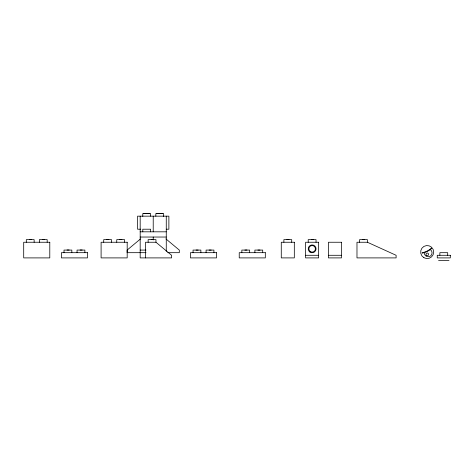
<?xml version="1.0" encoding="UTF-8"?>
<svg xmlns="http://www.w3.org/2000/svg" width="474" height="474" viewBox="0 0 474 474"><rect width="100%" height="100%" fill="white"/><g stroke="black" fill="none" stroke-linecap="round" stroke-linejoin="round"><path stroke-width="0.71" d="M424.289 252.209L424.236 252.832A3.91 3.91 0 0 0 429.989 256.286A3.91 3.91 0 0 0 430.321 249.579L429.93 249.354M140.535 238.896L127.139 250.076L127.139 252.683L146.028 252.683M143.634 213.49L145.168 213.49M145.411 213.555L146.845 213.555M147.07 213.555L148.475 213.555M148.759 213.555L149.778 213.555M156.663 213.555L157.688 213.555M157.966 213.555L159.377 213.555M159.608 213.555L160.964 213.555M161.273 213.49L162.813 213.49M140.825 229.209L137.561 229.209L137.561 216.162L168.88 216.162L168.88 229.209L166.273 229.209M140.18 231.816L166.267 231.816M140.18 237.036L166.267 237.036M31.444 239.577L29.335 239.643M42.364 239.577L44.485 239.577M106.721 239.577L108.842 239.577M119.762 239.577L121.883 239.577M151.147 239.643L153.256 239.643M286.906 239.643L288.986 239.643M313.344 239.577L311.276 239.643M362.604 239.577L364.725 239.577M140.18 216.162L140.18 257.903L171.612 257.903L171.612 255.29L155.982 242.25L145.53 242.25L145.53 257.903M367.415 242.25L356.981 242.25L356.981 257.903L396.11 257.903L396.11 255.29L367.415 242.25L367.415 239.643L359.594 239.643L359.594 242.25M67.018 250.011L69.139 250.011M80.065 250.011L82.18 250.011M246.972 250.011L244.851 250.076M257.897 250.076L260.001 250.076M140.18 250.076L145.974 250.076M167.713 252.683L179.308 252.683L179.308 250.076L165.912 238.896M305.606 255.29L318.647 255.29M328.435 255.29L341.481 255.29M438.563 260.51L448.996 260.51M447.693 255.29L447.693 252.683L439.866 252.683L439.866 255.29M316.034 242.25L316.034 239.643L308.213 239.643L308.213 242.25M291.706 242.25L291.706 239.643L283.885 239.643L283.885 242.25M262.709 252.683L262.709 250.076L254.882 250.076L254.882 252.683M249.662 252.683L249.662 250.076L241.841 250.076L241.841 252.683M213.91 252.683L213.91 250.076L206.089 250.076L206.089 252.683M211.197 250.076L209.099 250.076M200.869 252.683L200.869 250.076L193.048 250.076L193.048 252.683M198.168 250.076L196.07 250.076M166.267 216.162L166.267 251.38M163.66 216.446L163.654 213.555L155.833 213.555L155.833 216.162M155.958 242.25L155.958 239.643L148.137 239.643L148.137 242.25M153.221 216.162L153.221 231.816M153.221 237.036L153.221 239.933M150.613 216.162L150.613 213.555L142.787 213.555L142.781 216.446M150.613 231.816L150.613 229.209L142.787 229.209L142.787 231.816M124.573 242.25L124.573 239.643L116.752 239.643L116.752 242.25M111.532 242.25L111.532 239.643L103.711 239.643L103.711 242.25M84.876 252.683L84.876 250.076L77.049 250.076L77.049 252.683M71.829 252.683L71.829 250.076L64.008 250.076L64.008 252.683M47.175 242.25L47.175 239.643L39.354 239.643L39.354 242.25M34.134 242.25L34.134 239.643L26.313 239.643L26.313 242.25M431.453 248.169L429.349 249.757A21.194 21.194 0 0 1 424.645 252.097L422.109 252.808L422.186 253.187L424.728 252.482A21.194 21.194 0 0 0 430.167 249.662L431.547 248.577L431.453 248.169M49.788 242.25L23.7 242.25L23.7 257.903L49.788 257.903L49.788 242.25M127.186 242.25L101.098 242.25L101.098 257.903L127.186 257.903L127.186 242.25M294.318 242.25L281.272 242.25L281.272 257.903L294.318 257.903L294.318 242.25M318.647 242.25L305.606 242.25L305.606 257.903L318.647 257.903L318.647 242.25M341.481 242.25L328.435 242.25L328.435 257.903L341.481 257.903L341.481 242.25M87.483 252.683L61.401 252.683L61.401 257.903L87.483 257.903L87.483 252.683M216.523 252.683L190.435 252.683L190.435 257.903L216.523 257.903L216.523 252.683M265.316 252.683L239.234 252.683L239.234 257.903L265.316 257.903L265.316 252.683M450.3 255.29L437.259 255.29L437.259 257.903L450.3 257.903L450.3 255.29M423.91 257.702A6.523 6.523 0 0 0 433.692 252.055A6.523 6.523 0 0 0 423.91 246.409A6.523 6.523 0 0 0 423.91 257.702M426.588 255.445A1.304 1.304 0 0 0 428.591 254.39A1.304 1.304 0 0 0 426.683 253.187A1.304 1.304 0 0 0 426.588 255.445M310.026 252.127A3.91 3.91 0 0 0 316.051 249.028A3.91 3.91 0 0 0 310.357 245.36A3.91 3.91 0 0 0 310.026 252.127M310.375 251.576A3.259 3.259 0 0 0 315.4 248.998A3.259 3.259 0 0 0 310.654 245.935A3.259 3.259 0 0 0 310.375 251.576"/></g></svg>
